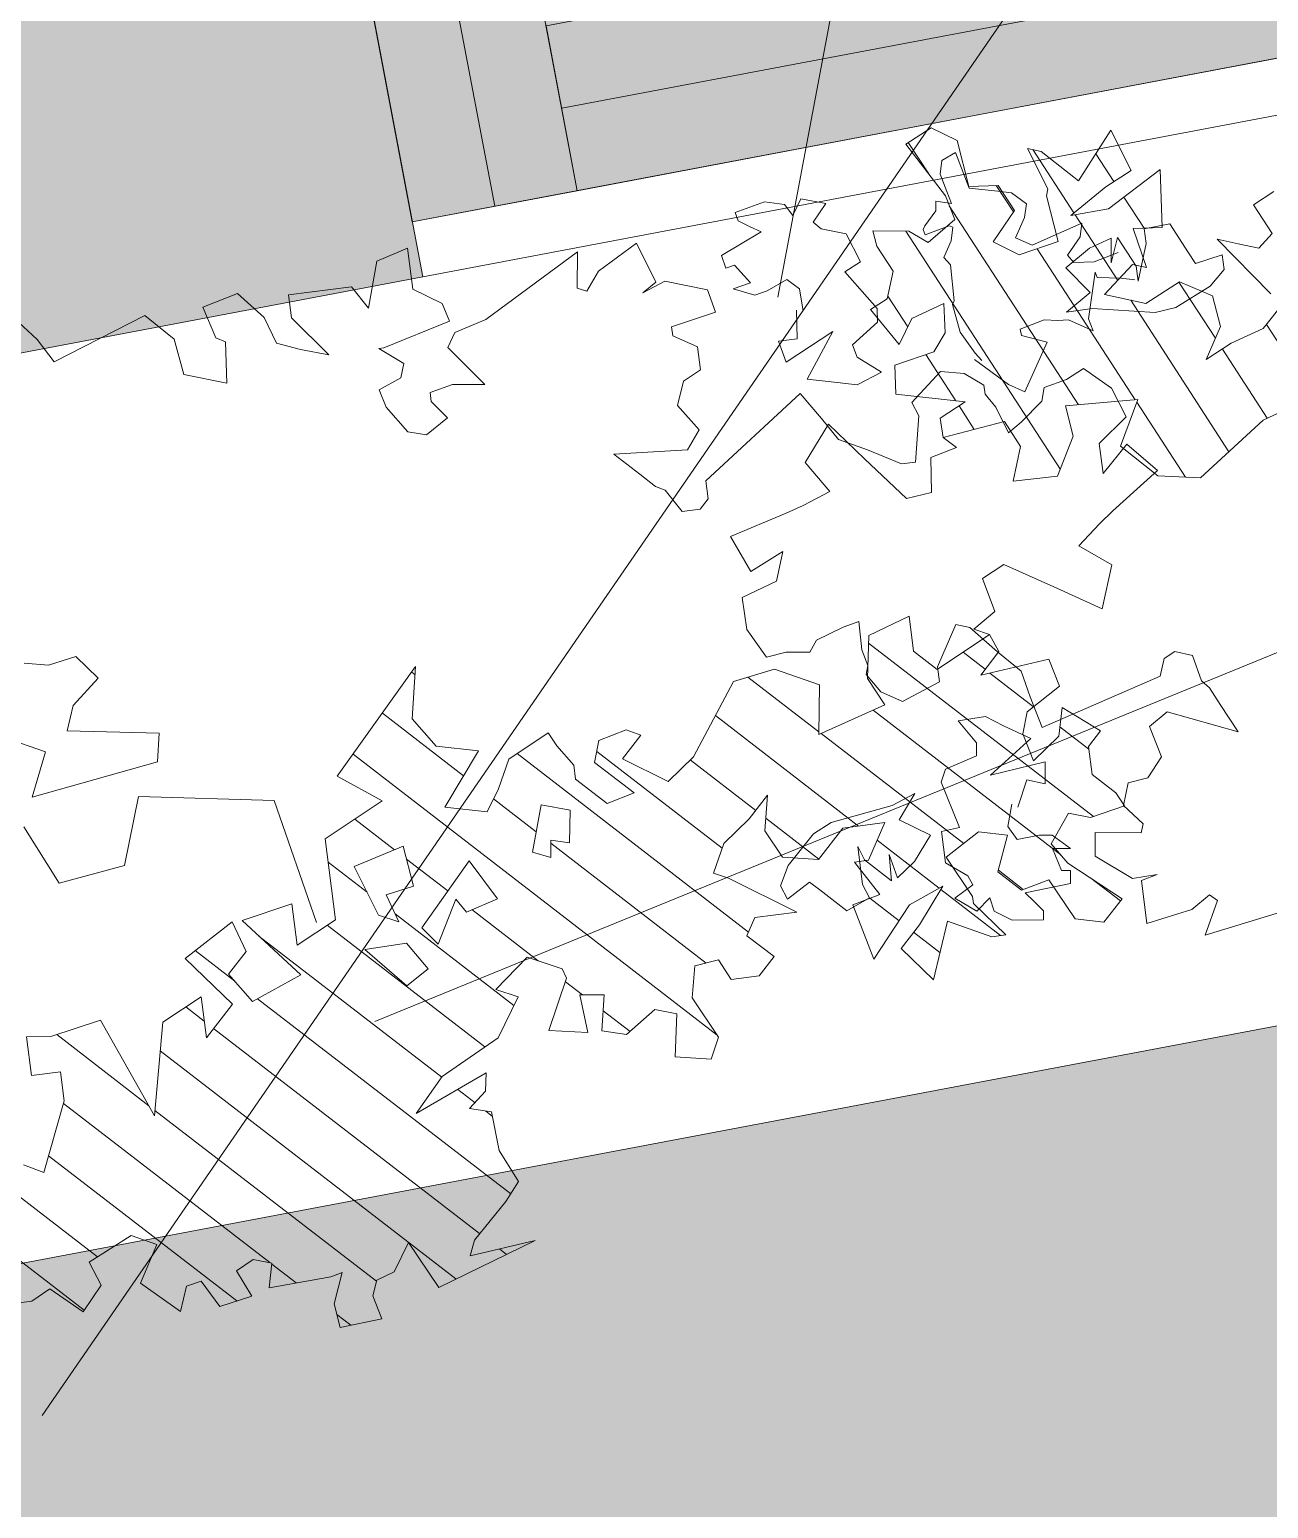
# Model space of a CAD drawing. Header units: metres. Extents: x 1838950 to 1842843, y 5171318 to 5174224.
# Drawn here: x 1841161.872 to 1841162.979, y 5171540.119 to 5171541.442 of the extents above; entities that cross this region are included whole.
import ezdxf

# ---------------------------------------------------------------- set-up
doc = ezdxf.new("R2010")
doc.units = ezdxf.units.M
doc.header["$LTSCALE"] = 0.0254
doc.layers.get('0').update_dxf_attribs({"lineweight": 18})
for name, color, linetype, lineweight in [('00 CHAZAL PLATELAGE BOIS', 7, 'Continuous', 5), ('Fond topo - VEG_SUPPRIME', 8, 'Continuous', 18), ('SA - Bâtiment C', 7, 'Continuous', 18)]:
    doc.layers.add(name, color=color, linetype=linetype, lineweight=lineweight)
for name, color, linetype, lineweight, true_color in [('SA - Bastaing bois', 7, 'Continuous', 18, 0x993300), ('SA - couvre sol 3', 7, 'Continuous', 18, 0x99cc00), ('SA - gazon', 7, 'Continuous', 18, 0xccffcc), ('SA - haie séparative', 7, 'Continuous', 18, 0x008000), ('SA - Limite terrain', 1, 'Continuous', 18, 0xff0000), ('SA - trame gazon', 4, 'Continuous', 18, 0x00ffff)]:
    doc.layers.add(name, color=color, linetype=linetype, lineweight=lineweight, true_color=true_color)

# ---------------------------------------------------------------- blocks, each defined once
blk = doc.blocks.new('VEG12-4')
at = {"color": 7}
for p, q in [((-0.05266, -0.02919), (-0.41238, -0.25663)), ((-0.09359, -0.04976), (-0.29564, -0.04653)), ((-0.15182, -0.09484), (-0.29995, -0.31594))]:
    blk.add_line(p, q, dxfattribs=at)

msp = doc.modelspace()

# ---------------------------------------------------------------- hatches: boundary and pattern name
at = {"layer": '00 CHAZAL PLATELAGE BOIS', "linetype": 'Continuous', "lineweight": 0, "true_color": 0xead4bf}
msp.add_hatch(color=254, dxfattribs=at).paths.add_polyline_path([(1841161.4698, 5171545.1999), (1841164.4176, 5171545.758), (1841165.1617, 5171541.8278), (1841162.2138, 5171541.2697)])
at = {"layer": 'SA - couvre sol 3', "linetype": 'Continuous', "lineweight": 18, "true_color": 0x99cc00}
h = msp.add_hatch(dxfattribs=at)
h.set_pattern_fill('PELOUSE6_1', color=62, style=0, pattern_type=2)
h.set_pattern_definition([(0, (1841126.6812, 5171507.7442), (0, 1.2), [0.375, -2.025]), (90, (1841126.8218, 5171507.7442), (-2.4, 1e-16), [0.15, -1.05]), (90, (1841126.9156, 5171507.7442), (-2.4, 1e-16), [0.15, -1.05]), (90, (1841126.8687, 5171507.7442), (-2.4, 1e-16), [0.1875, -1.0125]), (123.6901, (1841126.77494, 5171507.7442), (-2.4, 2.4), [0.12, -4.20746]), (56.3099, (1841126.96244, 5171507.7442), (8e-11, 1.2), [0.12, -4.20746]), (56.3099, (1841127.0562, 5171507.7442), (8e-11, 1.2), [0.26, -4.06666]), (123.6901, (1841126.6812, 5171507.7442), (-2.4, 2.4), [0.26, -4.06666]), (0, (1841127.5319, 5171507.9692), (0, 1.2), [0.444246, -1.955755]), (0, (1841127.3752, 5171508.1642), (0, 1.2), [0.8281, -1.5719]), (0, (1841127.4105, 5171508.1642), (0, 1.2), [0.430743, -1.969257]), (0, (1841127.2201, 5171508.3592), (0, 1.2), [1.1948, -1.2052]), (0, (1841127.2622, 5171508.3592), (0, 1.2), [0.294787, -2.105213]), (0, (1841127.0643, 5171508.5542), (0, 1.2), [1.00461, -1.39539]), (0, (1841127.0671, 5171508.7492), (0, 1.2), [0.655697, -1.744303])])
edge = h.paths.add_edge_path()
edge.add_line((1841163.3351, 5171548.7856), (1841163.4144, 5171548.3671))
edge.add_line((1841163.4144, 5171548.3671), (1841158.6982, 5171547.4739))
edge.add_line((1841158.6982, 5171547.4739), (1841160.1124, 5171540.0066))
edge.add_line((1841160.1124, 5171540.0066), (1841161.908, 5171530.5252))
edge.add_line((1841161.908, 5171530.5252), (1841163.2621, 5171523.3747))
edge.add_line((1841163.2621, 5171523.3747), (1841169.5595, 5171519.0827))
edge.add_line((1841169.5595, 5171519.0827), (1841175.4166, 5171520.1919))
edge.add_line((1841175.4166, 5171520.1919), (1841177.9468, 5171520.6711))
edge.add_line((1841177.9468, 5171520.6711), (1841185.1928, 5171522.0433))
edge.add_line((1841185.1928, 5171522.0433), (1841184.4299, 5171526.0717))
edge.add_line((1841184.4299, 5171526.0717), (1841190.5219, 5171527.2254))
edge.add_line((1841190.5219, 5171527.2254), (1841192.2762, 5171518.114))
edge.add_line((1841192.2762, 5171518.114), (1841191.2003, 5171517.9103))
edge.add_line((1841191.2003, 5171517.9103), (1841183.6763, 5171516.4257))
edge.add_line((1841183.6763, 5171516.4257), (1841174.8473, 5171514.9602))
edge.add_line((1841174.8473, 5171514.9602), (1841169.2591, 5171514.0048))
edge.add_line((1841169.2591, 5171514.0048), (1841164.0344, 5171513.1317))
edge.add_line((1841164.0344, 5171513.1317), (1841163.435, 5171518.1116))
edge.add_line((1841163.435, 5171518.1116), (1841159.5593, 5171522.5958))
edge.add_line((1841159.5593, 5171522.5958), (1841159.0525, 5171524.5046))
edge.add_line((1841159.0525, 5171524.5046), (1841158.4772, 5171527.4944))
edge.add_line((1841158.4772, 5171527.4944), (1841157.032, 5171535.4003))
edge.add_line((1841157.032, 5171535.4003), (1841150.5568, 5171537.1879))
edge.add_line((1841150.5568, 5171537.1879), (1841149.0024, 5171544.9784))
edge.add_line((1841149.0024, 5171544.9784), (1841154.3141, 5171549.0489))
edge.add_line((1841154.3141, 5171549.0489), (1841156.9547, 5171550.2316))
edge.add_arc((1841159.1277, 5171550.5995), 2.204, 189.6091, 275.4247)
edge.add_line((1841159.336, 5171548.4054), (1841163.3351, 5171548.7856))
at = {"layer": 'SA - gazon', "linetype": 'Continuous', "lineweight": 0, "true_color": 0xccffcc}
for points in [[(1841163.5633, 5171547.581), (1841159.6331, 5171546.8367), (1841160.7495, 5171540.9415), (1841162.2234, 5171541.2206), (1841161.4698, 5171545.1999), (1841163.9261, 5171545.6651)], [(1841164.8285, 5171540.8998), (1841160.8984, 5171540.1555), (1841162.694, 5171530.674), (1841166.6241, 5171531.4183), (1841166.5739, 5171531.6836), (1841164.1176, 5171531.2184), (1841163.3733, 5171535.1486), (1841165.8296, 5171535.6137)]]:
    msp.add_hatch(color=254, dxfattribs=at).paths.add_polyline_path(points)

# ---------------------------------------------------------------- linework, layer by layer
at = {"layer": '00 CHAZAL PLATELAGE BOIS', "flags": 128}
msp.add_lwpolyline([(1841161.4698, 5171545.1999), (1841164.4176, 5171545.758), (1841165.1617, 5171541.8278), (1841162.2138, 5171541.2697)], close=True, dxfattribs=at)
at = {"layer": 'SA - Bastaing bois', "linetype": 'Continuous'}
for p, q in [((1841161.5711, 5171545.0664), (1841162.2875, 5171541.2837)), ((1841165.1477, 5171541.9017), (1841162.3474, 5171541.3713))]:
    msp.add_line(p, q, dxfattribs=at)
at = {"layer": 'SA - Bastaing bois', "flags": 128}
for points in [[(1841162.2138, 5171541.2697), (1841161.4975, 5171545.0525), (1841161.6448, 5171545.0804), (1841162.3612, 5171541.2976)], [(1841162.3335, 5171541.4451), (1841165.1337, 5171541.9754), (1841165.1615, 5171541.8289), (1841162.3612, 5171541.2976)]]:
    msp.add_lwpolyline(points, close=True, dxfattribs=at)
at = {"layer": 'SA - Bâtiment C', "color": 16, "linetype": 'Continuous', "lineweight": 20, "true_color": 0x800000}
msp.add_line((1841162.2234, 5171541.2206), (1841165.171, 5171541.7788), dxfattribs=at)
at = {"layer": 'SA - haie séparative'}
for p, q in [((1841162.6754, 5171541.3126), (1841162.6572, 5171541.3407)), ((1841162.6754, 5171541.3126), (1841162.6572, 5171541.3407)), ((1841162.6994, 5171541.3319), (1841162.6872, 5171541.3245)), ((1841162.7117, 5171541.2998), (1841162.6994, 5171541.3319)), ((1841162.8053, 5171541.2778), (1841162.7686, 5171541.3344)), ((1841162.8053, 5171541.2778), (1841162.7686, 5171541.3344)), ((1841162.8409, 5171541.3058), (1841162.8247, 5171541.3307)), ((1841162.8409, 5171541.3058), (1841162.8247, 5171541.3307)), ((1841162.6872, 5171541.3245), (1841162.6857, 5171541.3123)), ((1841162.6857, 5171541.3123), (1841162.6916, 5171541.2969)), ((1841162.7511, 5171541.2787), (1841162.7357, 5171541.3023)), ((1841162.7511, 5171541.2787), (1841162.7357, 5171541.3023)), ((1841162.5539, 5171541.2756), (1841162.561, 5171541.2905)), ((1841162.561, 5171541.2905), (1841162.5836, 5171541.2861)), ((1841162.6957, 5171541.2862), (1841162.6819, 5171541.2884)), ((1841162.6819, 5171541.2884), (1841162.6819, 5171541.2795)), ((1841162.6916, 5171541.2969), (1841162.6957, 5171541.2862)), ((1841162.7372, 5171541.2973), (1841162.7117, 5171541.2998)), ((1841162.7493, 5171541.2958), (1841162.7372, 5171541.2973)), ((1841162.7627, 5171541.2859), (1841162.7493, 5171541.2958)), ((1841162.8679, 5171541.2641), (1841162.8499, 5171541.2919)), ((1841162.8679, 5171541.2641), (1841162.8499, 5171541.2919)), ((1841162.5023, 5171541.2783), (1841162.5286, 5171541.2876)), ((1841162.505, 5171541.2706), (1841162.5023, 5171541.2783)), ((1841162.5286, 5171541.2876), (1841162.5466, 5171541.2854)), ((1841162.5466, 5171541.2854), (1841162.5539, 5171541.2756)), ((1841162.5836, 5171541.2861), (1841162.5722, 5171541.2696)), ((1841162.6819, 5171541.2795), (1841162.672, 5171541.2662)), ((1841162.8092, 5171541.1063), (1841162.6938, 5171541.2842)), ((1841162.8092, 5171541.1063), (1841162.6938, 5171541.2842)), ((1841162.7612, 5171541.2737), (1841162.7627, 5171541.2859)), ((1841162.8445, 5171541.2174), (1841162.8064, 5171541.2762)), ((1841162.8445, 5171541.2174), (1841162.8064, 5171541.2762)), ((1841162.5153, 5171541.2657), (1841162.505, 5171541.2706)), ((1841162.5257, 5171541.2608), (1841162.5153, 5171541.2657)), ((1841162.5722, 5171541.2696), (1841162.5792, 5171541.2635)), ((1841162.5792, 5171541.2635), (1841162.6018, 5171541.2591)), ((1841162.672, 5171541.2662), (1841162.6705, 5171541.2629)), ((1841162.6705, 5171541.2629), (1841162.6724, 5171541.2581)), ((1841162.6724, 5171541.2581), (1841162.6938, 5171541.2663)), ((1841162.6938, 5171541.2663), (1841162.6971, 5171541.2649)), ((1841162.6971, 5171541.2649), (1841162.6956, 5171541.2527)), ((1841162.7531, 5171541.2556), (1841162.7612, 5171541.2737)), ((1841162.8122, 5171541.2687), (1841162.7679, 5171541.249)), ((1841162.8107, 5171541.2565), (1841162.8122, 5171541.2687)), ((1841162.8679, 5171541.2636), (1841162.8909, 5171541.2679)), ((1841162.8697, 5171541.2503), (1841162.8679, 5171541.2636)), ((1841162.8909, 5171541.2679), (1841162.9076, 5171541.2422)), ((1841162.3802, 5171541.2256), (1841162.4142, 5171541.2508)), ((1841162.4142, 5171541.2508), (1841162.4314, 5171541.2158)), ((1841162.4902, 5171541.2396), (1841162.5257, 5171541.2608)), ((1841162.6018, 5171541.2591), (1841162.6145, 5171541.234)), ((1841162.7931, 5171541.0484), (1841162.6549, 5171541.2614)), ((1841162.7931, 5171541.0484), (1841162.6549, 5171541.2614)), ((1841162.6956, 5171541.2527), (1841162.689, 5171541.2379)), ((1841162.7679, 5171541.249), (1841162.7531, 5171541.2556)), ((1841162.7994, 5171541.2399), (1841162.8107, 5171541.2565)), ((1841162.8191, 5171541.2463), (1841162.8385, 5171541.2551)), ((1841162.8384, 5171541.233), (1841162.8442, 5171541.2557)), ((1841162.8385, 5171541.2551), (1841162.8384, 5171541.233)), ((1841162.8442, 5171541.2557), (1841162.8608, 5171541.2301)), ((1841162.8626, 5171541.2168), (1841162.8697, 5171541.2503)), ((1841162.182, 5171541.2345), (1841162.2095, 5171541.2463)), ((1841162.2095, 5171541.2463), (1841162.2142, 5171541.2096)), ((1841162.2795, 5171541.1826), (1841162.3616, 5171541.2431)), ((1841162.3616, 5171541.2431), (1841162.3613, 5171541.2104)), ((1841162.4941, 5171541.2285), (1841162.4902, 5171541.2396)), ((1841162.689, 5171541.2379), (1841162.6949, 5171541.2313)), ((1841162.86, 5171541.1107), (1841162.7724, 5171541.2458)), ((1841162.86, 5171541.1107), (1841162.7724, 5171541.2458)), ((1841162.7979, 5171541.2288), (1841162.8191, 5171541.2463)), ((1841162.8053, 5171541.2333), (1841162.7994, 5171541.2399)), ((1841162.8448, 5171541.2423), (1841162.8234, 5171541.2341)), ((1841162.9076, 5171541.2422), (1841162.9138, 5171541.2326)), ((1841162.9138, 5171541.2326), (1841162.9376, 5171541.2404)), ((1841162.9376, 5171541.2404), (1841162.9394, 5171541.2272)), ((1841162.1746, 5171541.1927), (1841162.182, 5171541.2345)), ((1841162.3698, 5171541.2079), (1841162.3802, 5171541.2256)), ((1841162.5018, 5171541.2312), (1841162.4941, 5171541.2285)), ((1841162.516, 5171541.2153), (1841162.5018, 5171541.2312)), ((1841162.6145, 5171541.234), (1841162.6005, 5171541.2252)), ((1841162.6005, 5171541.2252), (1841162.6293, 5171541.1924)), ((1841162.6949, 5171541.2313), (1841162.6983, 5171541.1992)), ((1841162.8199, 5171541.2066), (1841162.7979, 5171541.2288)), ((1841162.8234, 5171541.2341), (1841162.8053, 5171541.2333)), ((1841162.8184, 5171541.1831), (1841162.8242, 5171541.2248)), ((1841162.8242, 5171541.2248), (1841162.826, 5171541.2201)), ((1841162.8608, 5171541.2301), (1841162.8626, 5171541.2168)), ((1841162.9394, 5171541.2272), (1841162.927, 5171541.2123)), ((1841162.1032, 5171541.2044), (1841162.1595, 5171541.2117)), ((1841162.1595, 5171541.2117), (1841162.1746, 5171541.1927)), ((1841162.2142, 5171541.2096), (1841162.2404, 5171541.1967)), ((1841162.3613, 5171541.2104), (1841162.3698, 5171541.2079)), ((1841162.4199, 5171541.2062), (1841162.4395, 5171541.2168)), ((1841162.4314, 5171541.2158), (1841162.4199, 5171541.2062)), ((1841162.4395, 5171541.2168), (1841162.4777, 5171541.209)), ((1841162.4777, 5171541.209), (1841162.4848, 5171541.1891)), ((1841162.5008, 5171541.2098), (1841162.516, 5171541.2153)), ((1841162.52, 5171541.2042), (1841162.5008, 5171541.2098)), ((1841162.5485, 5171541.2182), (1841162.531, 5171541.2082)), ((1841162.56, 5171541.2099), (1841162.5485, 5171541.2182)), ((1841162.5633, 5171541.19), (1841162.56, 5171541.2099)), ((1841162.826, 5171541.2201), (1841162.8474, 5171541.2194)), ((1841162.8474, 5171541.2194), (1841162.8596, 5171541.2179)), ((1841162.927, 5171541.2123), (1841162.8962, 5171541.1931)), ((1841162.9317, 5171541.1658), (1841162.8991, 5171541.216)), ((1841162.9317, 5171541.1658), (1841162.8991, 5171541.216)), ((1841162.0265, 5171541.1936), (1841162.0576, 5171541.2058)), ((1841162.0576, 5171541.2058), (1841162.0813, 5171541.1843)), ((1841162.1058, 5171541.1839), (1841162.1032, 5171541.2044)), ((1841162.2404, 5171541.1967), (1841162.247, 5171541.1811)), ((1841162.531, 5171541.2082), (1841162.52, 5171541.2042)), ((1841162.6568, 5171541.1758), (1841162.6389, 5171541.2033)), ((1841162.6568, 5171541.1758), (1841162.6389, 5171541.2033)), ((1841162.6983, 5171541.1992), (1841162.6968, 5171541.1959)), ((1841162.6968, 5171541.1959), (1841162.7036, 5171541.1712)), ((1841162.7986, 5171541.189), (1841162.8199, 5171541.2066)), ((1841162.9438, 5171541.0643), (1841162.856, 5171541.1998)), ((1841162.9438, 5171541.0643), (1841162.856, 5171541.1998)), ((1841161.8579, 5171541.1837), (1841161.8786, 5171541.1646)), ((1841161.8938, 5171541.1447), (1841161.9748, 5171541.1861)), ((1841161.9748, 5171541.1861), (1841162.0011, 5171541.1649)), ((1841162.0382, 5171541.1661), (1841162.0265, 5171541.1936)), ((1841162.0813, 5171541.1843), (1841162.0924, 5171541.1612)), ((1841162.1392, 5171541.1509), (1841162.1058, 5171541.1839)), ((1841162.2519, 5171541.1709), (1841162.2795, 5171541.1826)), ((1841162.4848, 5171541.1891), (1841162.4456, 5171541.1759)), ((1841162.5578, 5171541.1651), (1841162.5573, 5171541.1907)), ((1841162.6293, 5171541.1924), (1841162.6298, 5171541.1802)), ((1841162.7571, 5171541.1739), (1841162.7785, 5171541.1821)), ((1841162.7785, 5171541.1821), (1841162.791, 5171541.1815)), ((1841162.791, 5171541.1815), (1841162.8003, 5171541.1823)), ((1841162.8214, 5171541.1924), (1841162.7986, 5171541.189)), ((1841162.8003, 5171541.1823), (1841162.8225, 5171541.1723)), ((1841162.8225, 5171541.1723), (1841162.8184, 5171541.1831)), ((1841162.8778, 5171541.1887), (1841162.8214, 5171541.1924)), ((1841162.8962, 5171541.1931), (1841162.8778, 5171541.1887)), ((1841162.247, 5171541.1811), (1841162.1883, 5171541.1572)), ((1841162.2455, 5171541.1573), (1841162.2519, 5171541.1709)), ((1841162.4456, 5171541.1759), (1841162.4467, 5171541.1678)), ((1841162.5898, 5171541.1717), (1841162.5479, 5171541.1444)), ((1841162.5667, 5171541.1291), (1841162.5898, 5171541.1717)), ((1841162.6298, 5171541.1802), (1841162.6074, 5171541.1598)), ((1841162.7036, 5171541.1712), (1841162.7169, 5171541.1524)), ((1841162.7585, 5171541.1683), (1841162.7571, 5171541.1739)), ((1841163.0544, 5171541.0593), (1841162.9774, 5171541.1781)), ((1841163.0544, 5171541.0593), (1841162.9774, 5171541.1781)), ((1841161.8786, 5171541.1646), (1841161.8938, 5171541.1447)), ((1841162.0011, 5171541.1649), (1841162.0097, 5171541.1333)), ((1841162.0468, 5171541.1626), (1841162.0382, 5171541.1661)), ((1841162.048, 5171541.1255), (1841162.0468, 5171541.1626)), ((1841162.0924, 5171541.1612), (1841162.114, 5171541.1558)), ((1841162.114, 5171541.1558), (1841162.1392, 5171541.1509)), ((1841162.1883, 5171541.1572), (1841162.1838, 5171541.1567)), ((1841162.1838, 5171541.1567), (1841162.2064, 5171541.1432)), ((1841162.2601, 5171541.1429), (1841162.2455, 5171541.1573)), ((1841162.4467, 5171541.1678), (1841162.4688, 5171541.158)), ((1841162.4688, 5171541.158), (1841162.4715, 5171541.1374)), ((1841162.5413, 5171541.1631), (1841162.5578, 5171541.1651)), ((1841162.5479, 5171541.1444), (1841162.5413, 5171541.1631)), ((1841162.6074, 5171541.1598), (1841162.6114, 5171541.1488)), ((1841162.7585, 5171541.1683), (1841162.7814, 5171541.1621)), ((1841162.7814, 5171541.1621), (1841162.7615, 5171541.1177)), ((1841162.9781, 5171541.0942), (1841162.9379, 5171541.1561)), ((1841162.9781, 5171541.0942), (1841162.9379, 5171541.1561)), ((1841162.2064, 5171541.1432), (1841162.2036, 5171541.1302)), ((1841162.2788, 5171541.1244), (1841162.2601, 5171541.1429)), ((1841162.6114, 5171541.1488), (1841162.6333, 5171541.1355)), ((1841162.6996, 5171541.1097), (1841162.6728, 5171541.1511)), ((1841162.6996, 5171541.1097), (1841162.6728, 5171541.1511)), ((1841162.7467, 5171541.1243), (1841162.7163, 5171541.1467)), ((1841162.7169, 5171541.1524), (1841162.7228, 5171541.1458)), ((1841162.0097, 5171541.1333), (1841162.048, 5171541.1255)), ((1841162.2036, 5171541.1302), (1841162.1841, 5171541.1195)), ((1841162.4715, 5171541.1374), (1841162.4564, 5171541.1273)), ((1841162.6333, 5171541.1355), (1841162.6116, 5171541.124)), ((1841162.6605, 5171541.1082), (1841162.686, 5171541.136)), ((1841162.686, 5171541.136), (1841162.7071, 5171541.1342)), ((1841162.7071, 5171541.1342), (1841162.7248, 5171541.1237)), ((1841162.7987, 5171541.1287), (1841162.8137, 5171541.1388)), ((1841162.8387, 5171541.1211), (1841162.8137, 5171541.1388)), ((1841162.1841, 5171541.1195), (1841162.1906, 5171541.104)), ((1841162.2298, 5171541.1172), (1841162.2498, 5171541.1243)), ((1841162.2308, 5171541.1091), (1841162.2298, 5171541.1172)), ((1841162.2498, 5171541.1243), (1841162.2788, 5171541.1244)), ((1841162.4564, 5171541.1273), (1841162.451, 5171541.1057)), ((1841162.4761, 5171541.0381), (1841162.5605, 5171541.1162)), ((1841162.5605, 5171541.1162), (1841162.5797, 5171541.0941)), ((1841162.5936, 5171541.1262), (1841162.5667, 5171541.1291)), ((1841162.6116, 5171541.124), (1841162.5936, 5171541.1262)), ((1841162.7248, 5171541.1237), (1841162.7259, 5171541.1157)), ((1841162.7615, 5171541.1177), (1841162.7467, 5171541.1243)), ((1841162.7766, 5171541.1095), (1841162.7787, 5171541.1216)), ((1841162.7787, 5171541.1216), (1841162.7987, 5171541.1287)), ((1841162.852, 5171541.0956), (1841162.8387, 5171541.1211)), ((1841162.1906, 5171541.104), (1841162.2098, 5171541.0819)), ((1841162.2454, 5171541.0947), (1841162.2308, 5171541.1091)), ((1841162.451, 5171541.1057), (1841162.4702, 5171541.0837)), ((1841162.6666, 5171541.0962), (1841162.6605, 5171541.1082)), ((1841162.7162, 5171541.0842), (1841162.7026, 5171541.1052)), ((1841162.7162, 5171541.0842), (1841162.7026, 5171541.1052)), ((1841162.7259, 5171541.1157), (1841162.7355, 5171541.1042)), ((1841162.7355, 5171541.1042), (1841162.7467, 5171541.0811)), ((1841162.7581, 5171541.0908), (1841162.7766, 5171541.1095)), ((1841162.9049, 5171541.0416), (1841162.8615, 5171541.1085)), ((1841162.9049, 5171541.0416), (1841162.8615, 5171541.1085)), ((1841162.2265, 5171541.0795), (1841162.2454, 5171541.0947)), ((1841162.5797, 5171541.0941), (1841162.5948, 5171541.0752)), ((1841162.6637, 5171541.055), (1841162.6666, 5171541.0962)), ((1841162.7467, 5171541.0811), (1841162.7581, 5171541.0908)), ((1841162.8278, 5171541.0716), (1841162.852, 5171541.0956)), ((1841162.2098, 5171541.0819), (1841162.2265, 5171541.0795)), ((1841162.4702, 5171541.0837), (1841162.4598, 5171541.066)), ((1841162.586, 5171541.0888), (1841162.5649, 5171541.0546)), ((1841162.6181, 5171541.058), (1841162.586, 5171541.0888)), ((1841162.7004, 5171541.0681), (1841162.6885, 5171541.0771)), ((1841162.4598, 5171541.066), (1841162.394, 5171541.062)), ((1841162.5948, 5171541.0752), (1841162.6206, 5171541.0658)), ((1841162.6206, 5171541.0658), (1841162.6512, 5171541.0534)), ((1841162.6773, 5171541.0592), (1841162.7004, 5171541.0681)), ((1841162.8313, 5171541.0448), (1841162.8278, 5171541.0716)), ((1841162.8524, 5171541.0711), (1841162.8313, 5171541.0448)), ((1841162.88, 5171541.0474), (1841162.8524, 5171541.0711)), ((1841162.394, 5171541.062), (1841162.4172, 5171541.0441)), ((1841162.5649, 5171541.0546), (1841162.587, 5171541.0287)), ((1841162.6556, 5171541.0223), (1841162.6181, 5171541.058)), ((1841162.6512, 5171541.0534), (1841162.6637, 5171541.055)), ((1841162.6773, 5171541.0592), (1841162.6779, 5171541.0277)), ((1841162.4172, 5171541.0441), (1841162.4313, 5171541.0332)), ((1841162.4782, 5171541.022), (1841162.4761, 5171541.0381)), ((1841162.8401, 5171541.0114), (1841162.88, 5171541.0474)), ((1841162.4313, 5171541.0332), (1841162.4399, 5171541.0298)), ((1841162.4399, 5171541.0298), (1841162.4551, 5171541.0109)), ((1841162.587, 5171541.0287), (1841162.5631, 5171541.0163)), ((1841162.6779, 5171541.0277), (1841162.6556, 5171541.0223)), ((1841162.4551, 5171541.0109), (1841162.4712, 5171541.0129)), ((1841162.4712, 5171541.0129), (1841162.4782, 5171541.022)), ((1841162.5631, 5171541.0163), (1841162.5479, 5171541.0094)), ((1841162.828, 5171540.9999), (1841162.8401, 5171541.0114)), ((1841162.5479, 5171541.0094), (1841162.4983, 5171540.9886)), ((1841162.8096, 5171540.9802), (1841162.828, 5171540.9999)), ((1841162.4983, 5171540.9886), (1841162.5165, 5171540.9571)), ((1841162.5165, 5171540.9571), (1841162.5451, 5171540.975)), ((1841162.5451, 5171540.975), (1841162.5395, 5171540.9486)), ((1841162.8391, 5171540.9631), (1841162.8096, 5171540.9802)), ((1841162.7235, 5171540.951), (1841162.7427, 5171540.9635)), ((1841162.7427, 5171540.9635), (1841162.79, 5171540.9423)), ((1841162.8305, 5171540.9239), (1841162.8391, 5171540.9631)), ((1841162.5395, 5171540.9486), (1841162.5087, 5171540.9339)), ((1841162.7345, 5171540.9215), (1841162.7235, 5171540.951)), ((1841162.5087, 5171540.9339), (1841162.5128, 5171540.9054)), ((1841162.79, 5171540.9423), (1841162.8305, 5171540.9239)), ((1841162.7345, 5171540.9215), (1841162.7157, 5171540.9055)), ((1841162.5128, 5171540.9054), (1841162.5305, 5171540.8805)), ((1841162.5989, 5171540.9073), (1841162.5752, 5171540.8958)), ((1841162.6129, 5171540.9126), (1841162.5989, 5171540.9073)), ((1841162.6158, 5171540.8872), (1841162.6129, 5171540.9126)), ((1841162.6998, 5171540.9098), (1841162.6834, 5171540.8718)), ((1841162.7121, 5171540.9072), (1841162.6998, 5171540.9098)), ((1841162.7369, 5171540.8853), (1841162.7121, 5171540.9072)), ((1841162.7157, 5171540.9055), (1841162.7299, 5171540.9009)), ((1841162.5752, 5171540.8958), (1841162.5693, 5171540.8851)), ((1841162.6217, 5171540.8932), (1841162.8227, 5171540.7382)), ((1841162.6217, 5171540.8932), (1841162.8227, 5171540.7382)), ((1841161.9132, 5171540.8811), (1841161.8888, 5171540.8735)), ((1841161.933, 5171540.8619), (1841161.9132, 5171540.8811)), ((1841162.5481, 5171540.885), (1841162.5305, 5171540.8805)), ((1841162.5693, 5171540.8851), (1841162.5481, 5171540.885)), ((1841162.6211, 5171540.8731), (1841162.6158, 5171540.8872)), ((1841162.7062, 5171540.885), (1841162.7259, 5171540.8697)), ((1841162.7062, 5171540.885), (1841162.7259, 5171540.8697)), ((1841162.7581, 5171540.8679), (1841162.7369, 5171540.8853)), ((1841162.8858, 5171540.8793), (1841162.8824, 5171540.8635)), ((1841162.8954, 5171540.8856), (1841162.8858, 5171540.8793)), ((1841162.9113, 5171540.8822), (1841162.8954, 5171540.8856)), ((1841162.9193, 5171540.8593), (1841162.9113, 5171540.8822)), ((1841161.8888, 5171540.8735), (1841161.8668, 5171540.8752)), ((1841162.2133, 5171540.8671), (1841162.2164, 5171540.8648)), ((1841162.2133, 5171540.8671), (1841162.2164, 5171540.8648)), ((1841162.6194, 5171540.8652), (1841162.6211, 5171540.8731)), ((1841162.6326, 5171540.8495), (1841162.6194, 5171540.8652)), ((1841162.6834, 5171540.8718), (1841162.6852, 5171540.8586)), ((1841162.7302, 5171540.8664), (1841162.7692, 5171540.8363)), ((1841162.7302, 5171540.8664), (1841162.7692, 5171540.8363)), ((1841162.7661, 5171540.845), (1841162.7581, 5171540.8679)), ((1841161.9107, 5171540.8372), (1841161.933, 5171540.8619)), ((1841162.5139, 5171540.8626), (1841162.5771, 5171540.8139)), ((1841162.5139, 5171540.8626), (1841162.5771, 5171540.8139)), ((1841162.6852, 5171540.8586), (1841162.6519, 5171540.8408)), ((1841162.8824, 5171540.8635), (1841162.7769, 5171540.8178)), ((1841162.9263, 5171540.8532), (1841162.9193, 5171540.8593)), ((1841162.936, 5171540.8383), (1841162.9263, 5171540.8532)), ((1841162.6519, 5171540.8408), (1841162.6326, 5171540.8495)), ((1841162.7769, 5171540.8178), (1841162.7661, 5171540.845)), ((1841161.9054, 5171540.8147), (1841161.9107, 5171540.8372)), ((1841162.1871, 5171540.8305), (1841162.2596, 5171540.7745)), ((1841162.1871, 5171540.8305), (1841162.2596, 5171540.7745)), ((1841162.4848, 5171540.8283), (1841162.6126, 5171540.7296)), ((1841162.4848, 5171540.8283), (1841162.6126, 5171540.7296)), ((1841162.6257, 5171540.8333), (1841162.7935, 5171540.7038)), ((1841162.6257, 5171540.8333), (1841162.7935, 5171540.7038)), ((1841162.7018, 5171540.8237), (1841162.7261, 5171540.8274)), ((1841162.7261, 5171540.8274), (1841162.7424, 5171540.8193)), ((1841162.8728, 5171540.8186), (1841162.8885, 5171540.8318)), ((1841162.8885, 5171540.8318), (1841162.9519, 5171540.8137)), ((1841162.9519, 5171540.8137), (1841162.936, 5171540.8383)), ((1841161.9875, 5171540.8126), (1841161.9054, 5171540.8147)), ((1841161.9862, 5171540.787), (1841161.9875, 5171540.8126)), ((1841162.5792, 5171540.8123), (1841162.7067, 5171540.7139)), ((1841162.5792, 5171540.8123), (1841162.7067, 5171540.7139)), ((1841162.7181, 5171540.804), (1841162.7018, 5171540.8237)), ((1841162.7424, 5171540.8193), (1841162.7667, 5171540.8077)), ((1841162.7926, 5171540.8183), (1841162.8185, 5171540.7983)), ((1841162.7926, 5171540.8183), (1841162.8185, 5171540.7983)), ((1841162.8836, 5171540.7914), (1841162.8728, 5171540.8186)), ((1841161.8499, 5171540.8085), (1841161.8861, 5171540.7959)), ((1841162.7181, 5171540.7922), (1841162.7181, 5171540.804)), ((1841162.7667, 5171540.8077), (1841162.7308, 5171540.7752)), ((1841161.8861, 5171540.7959), (1841161.874, 5171540.7553)), ((1841161.874, 5171540.7553), (1841161.9862, 5171540.787)), ((1841162.1609, 5171540.7938), (1841162.4863, 5171540.5426)), ((1841162.1609, 5171540.7938), (1841162.4863, 5171540.5426)), ((1841162.3076, 5171540.7943), (1841162.5144, 5171540.6347)), ((1841162.3076, 5171540.7943), (1841162.5144, 5171540.6347)), ((1841162.3787, 5171540.7963), (1841162.4909, 5171540.7098)), ((1841162.3787, 5171540.7963), (1841162.4909, 5171540.7098)), ((1841162.4623, 5171540.7887), (1841162.5208, 5171540.7436)), ((1841162.4623, 5171540.7887), (1841162.5208, 5171540.7436)), ((1841162.6903, 5171540.7804), (1841162.7181, 5171540.7922)), ((1841162.7308, 5171540.7752), (1841162.7794, 5171540.787)), ((1841162.7794, 5171540.787), (1841162.7795, 5171540.7672)), ((1841162.8714, 5171540.7728), (1841162.8836, 5171540.7914)), ((1841162.6867, 5171540.7687), (1841162.6903, 5171540.7804)), ((1841162.8538, 5171540.7683), (1841162.8714, 5171540.7728)), ((1841162.703, 5171540.7282), (1841162.6867, 5171540.7687)), ((1841162.7632, 5171540.7708), (1841162.7552, 5171540.7464)), ((1841162.7795, 5171540.7672), (1841162.7632, 5171540.7708)), ((1841162.8495, 5171540.748), (1841162.8538, 5171540.7683)), ((1841161.9691, 5171540.756), (1841161.9567, 5171540.6944)), ((1841162.0903, 5171540.7525), (1841161.9691, 5171540.756)), ((1841162.1281, 5171540.6434), (1841162.0903, 5171540.7525)), ((1841162.2865, 5171540.7538), (1841162.3246, 5171540.7243)), ((1841162.2865, 5171540.7538), (1841162.3246, 5171540.7243)), ((1841162.5883, 5171540.7328), (1841162.6427, 5171540.748)), ((1841162.6427, 5171540.748), (1841162.6631, 5171540.7588)), ((1841162.6631, 5171540.7588), (1841162.6489, 5171540.7352)), ((1841162.7498, 5171540.7491), (1841162.7463, 5171540.7293)), ((1841162.8671, 5171540.7314), (1841162.8495, 5171540.748)), ((1841162.1624, 5171540.7357), (1841162.1978, 5171540.7084)), ((1841162.1624, 5171540.7357), (1841162.1978, 5171540.7084)), ((1841162.5299, 5171540.7366), (1841162.5772, 5171540.7)), ((1841162.5299, 5171540.7366), (1841162.5772, 5171540.7)), ((1841162.5724, 5171540.7226), (1841162.5883, 5171540.7328)), ((1841162.6489, 5171540.7352), (1841162.677, 5171540.7215)), ((1841161.8981, 5171540.6785), (1841161.8667, 5171540.7288)), ((1841162.5497, 5171540.6942), (1841162.5724, 5171540.7226)), ((1841162.677, 5171540.7215), (1841162.6628, 5171540.6979)), ((1841162.6868, 5171540.7246), (1841162.703, 5171540.7282)), ((1841162.6905, 5171540.6967), (1841162.6868, 5171540.7246)), ((1841162.7463, 5171540.7293), (1841162.7544, 5171540.7176)), ((1841162.7544, 5171540.7176), (1841162.7742, 5171540.7213)), ((1841162.7742, 5171540.7213), (1841162.7859, 5171540.7213)), ((1841162.7859, 5171540.7213), (1841162.8022, 5171540.7096)), ((1841162.8241, 5171540.7239), (1841162.8654, 5171540.7234)), ((1841162.8242, 5171540.7027), (1841162.8241, 5171540.7239)), ((1841162.8654, 5171540.7234), (1841162.8671, 5171540.7314)), ((1841162.3377, 5171540.7142), (1841162.4765, 5171540.6071)), ((1841162.3377, 5171540.7142), (1841162.4765, 5171540.6071)), ((1841162.612, 5171540.7114), (1841162.6164, 5171540.6774)), ((1841162.6181, 5171540.6994), (1841162.612, 5171540.7114)), ((1841162.6293, 5171540.7168), (1841162.6847, 5171540.6739)), ((1841162.6293, 5171540.7168), (1841162.6847, 5171540.6739)), ((1841162.786, 5171540.7096), (1841162.7941, 5171540.6898)), ((1841162.8022, 5171540.7096), (1841162.786, 5171540.7096)), ((1841161.9567, 5171540.6944), (1841161.8981, 5171540.6785)), ((1841162.1386, 5171540.6972), (1841162.1734, 5171540.6704)), ((1841162.1386, 5171540.6972), (1841162.1734, 5171540.6704)), ((1841162.2087, 5171540.7), (1841162.2456, 5171540.6715)), ((1841162.2087, 5171540.7), (1841162.2456, 5171540.6715)), ((1841162.543, 5171540.6761), (1841162.5497, 5171540.6942)), ((1841162.6423, 5171540.6807), (1841162.6181, 5171540.6994)), ((1841162.6402, 5171540.7041), (1841162.6423, 5171540.6807)), ((1841162.6474, 5171540.6832), (1841162.6402, 5171540.7041)), ((1841162.6628, 5171540.6979), (1841162.6474, 5171540.6832)), ((1841162.7104, 5171540.685), (1841162.6905, 5171540.6967)), ((1841162.8577, 5171540.6827), (1841162.8242, 5171540.7027)), ((1841162.7149, 5171540.6769), (1841162.7104, 5171540.685)), ((1841162.7377, 5171540.69), (1841162.76, 5171540.6727)), ((1841162.7377, 5171540.69), (1841162.76, 5171540.6727)), ((1841162.7941, 5171540.6898), (1841162.8022, 5171540.6898)), ((1841162.8022, 5171540.6898), (1841162.8023, 5171540.6781)), ((1841162.8203, 5171540.6831), (1841162.8469, 5171540.6626)), ((1841162.8203, 5171540.6831), (1841162.8469, 5171540.6626)), ((1841162.8796, 5171540.6863), (1841162.8577, 5171540.6827)), ((1841162.8656, 5171540.681), (1841162.8796, 5171540.6863)), ((1841162.8703, 5171540.6423), (1841162.8656, 5171540.681)), ((1841162.5491, 5171540.6642), (1841162.543, 5171540.6761)), ((1841162.5689, 5171540.6795), (1841162.5491, 5171540.6642)), ((1841162.578, 5171540.6725), (1841162.5689, 5171540.6795)), ((1841162.6022, 5171540.6538), (1841162.578, 5171540.6725)), ((1841162.6164, 5171540.6774), (1841162.6225, 5171540.6655)), ((1841162.6862, 5171540.6728), (1841162.7396, 5171540.6316)), ((1841162.6862, 5171540.6728), (1841162.7396, 5171540.6316)), ((1841162.6987, 5171540.6652), (1841162.7149, 5171540.6769)), ((1841162.8023, 5171540.6781), (1841162.7618, 5171540.6699)), ((1841162.7618, 5171540.6699), (1841162.7699, 5171540.6618)), ((1841162.9264, 5171540.6681), (1841162.9107, 5171540.6548)), ((1841162.9336, 5171540.6629), (1841162.9264, 5171540.6681)), ((1841162.2672, 5171540.6548), (1841162.3265, 5171540.6091)), ((1841162.2672, 5171540.6548), (1841162.3265, 5171540.6091)), ((1841162.6225, 5171540.6655), (1841162.6022, 5171540.6538)), ((1841162.6227, 5171540.665), (1841162.6489, 5171540.6447)), ((1841162.6227, 5171540.665), (1841162.6489, 5171540.6447)), ((1841162.7186, 5171540.6535), (1841162.6987, 5171540.6652)), ((1841162.7302, 5171540.6653), (1841162.7186, 5171540.6535)), ((1841162.7339, 5171540.6536), (1841162.7302, 5171540.6653)), ((1841162.7501, 5171540.6455), (1841162.7339, 5171540.6536)), ((1841162.7699, 5171540.6618), (1841162.778, 5171540.6537)), ((1841162.778, 5171540.6537), (1841162.7781, 5171540.6456)), ((1841162.9107, 5171540.6548), (1841162.8703, 5171540.6423)), ((1841162.9224, 5171540.6321), (1841162.9336, 5171540.6629)), ((1841163.02, 5171540.6619), (1841162.9224, 5171540.6321)), ((1841162.1378, 5171540.6409), (1841162.2788, 5171540.5321)), ((1841162.1378, 5171540.6409), (1841162.2788, 5171540.5321)), ((1841162.1984, 5171540.651), (1841162.3046, 5171540.5691)), ((1841162.1984, 5171540.651), (1841162.3046, 5171540.5691)), ((1841162.7781, 5171540.6456), (1841162.7501, 5171540.6455)), ((1841162.0768, 5171540.6311), (1841162.2401, 5171540.505)), ((1841162.0768, 5171540.6311), (1841162.2401, 5171540.505)), ((1841162.6619, 5171540.6346), (1841162.6855, 5171540.6164)), ((1841162.6619, 5171540.6346), (1841162.6855, 5171540.6164)), ((1841162.0197, 5171540.6183), (1841162.0552, 5171540.5909)), ((1841162.0197, 5171540.6183), (1841162.0552, 5171540.5909)), ((1841162.3507, 5171540.5904), (1841162.366, 5171540.5786)), ((1841162.3507, 5171540.5904), (1841162.366, 5171540.5786)), ((1841162.0756, 5171540.5752), (1841162.3018, 5171540.4006)), ((1841162.0756, 5171540.5752), (1841162.3018, 5171540.4006)), ((1841162.0114, 5171540.5678), (1841162.0279, 5171540.5551)), ((1841162.0114, 5171540.5678), (1841162.0279, 5171540.5551)), ((1841162.3844, 5171540.5644), (1841162.4085, 5171540.5458)), ((1841162.3844, 5171540.5644), (1841162.4085, 5171540.5458)), ((1841162.0363, 5171540.5486), (1841162.274, 5171540.3651)), ((1841162.0363, 5171540.5486), (1841162.274, 5171540.3651)), ((1841161.896, 5171540.5431), (1841161.9783, 5171540.4795)), ((1841161.896, 5171540.5431), (1841161.9783, 5171540.4795)), ((1841161.9885, 5171540.5286), (1841162.2528, 5171540.3246)), ((1841161.9885, 5171540.5286), (1841162.2528, 5171540.3246)), ((1841161.902, 5171540.4815), (1841162.0864, 5171540.3392)), ((1841161.902, 5171540.4815), (1841162.0864, 5171540.3392)), ((1841162.2544, 5171540.494), (1841162.2699, 5171540.4821)), ((1841162.2544, 5171540.494), (1841162.2699, 5171540.4821)), ((1841161.9838, 5171540.4753), (1841162.1818, 5171540.3225)), ((1841161.9838, 5171540.4753), (1841162.1818, 5171540.3225)), ((1841162.2795, 5171540.4747), (1841162.2852, 5171540.4702)), ((1841162.2795, 5171540.4747), (1841162.2852, 5171540.4702)), ((1841161.8043, 5171540.4431), (1841161.9324, 5171540.3443)), ((1841161.8043, 5171540.4431), (1841161.9324, 5171540.3443)), ((1841161.8888, 5171540.4348), (1841162.0571, 5171540.305)), ((1841161.8888, 5171540.4348), (1841162.0571, 5171540.305)), ((1841161.8228, 5171540.372), (1841161.9205, 5171540.2966)), ((1841161.8228, 5171540.372), (1841161.9205, 5171540.2966)), ((1841162.2917, 5171540.3515), (1841162.298, 5171540.3466)), ((1841162.2917, 5171540.3515), (1841162.298, 5171540.3466)), ((1841162.0883, 5171540.3377), (1841162.11, 5171540.321)), ((1841162.0883, 5171540.3377), (1841162.11, 5171540.321)), ((1841162.1464, 5171540.2929), (1841162.159, 5171540.2832)), ((1841162.1464, 5171540.2929), (1841162.159, 5171540.2832))]:
    msp.add_line(p, q, dxfattribs=at)
at = {"layer": 'SA - haie séparative', "flags": 128}
for points in [[(1841162.9921, 5171541.1965), (1841162.9745, 5171541.1745), (1841162.9459, 5171541.1613), (1841162.9234, 5171541.1467), (1841162.9362, 5171541.1762), (1841162.9291, 5171541.2035), (1841162.8996, 5171541.2163), (1841162.8696, 5171541.1969), (1841162.8326, 5171541.2047), (1841162.8577, 5171541.2316), (1841162.87, 5171541.229), (1841162.8581, 5171541.2638), (1841162.8841, 5171541.2647), (1841162.8823, 5171541.3167), (1841162.8361, 5171541.2814), (1841162.8026, 5171541.2756), (1841162.8339, 5171541.3012), (1841162.8563, 5171541.3157), (1841162.8382, 5171541.3518), (1841162.8092, 5171541.3064), (1841162.7761, 5171541.3328), (1841162.7638, 5171541.3355), (1841162.7819, 5171541.2994), (1841162.7806, 5171541.2932), (1841162.7912, 5171541.2523), (1841162.7564, 5171541.2403), (1841162.7331, 5171541.2518), (1841162.752, 5171541.28), (1841162.7374, 5171541.3024), (1841162.7114, 5171541.3015), (1841162.7008, 5171541.3424), (1841162.6775, 5171541.3539), (1841162.655, 5171541.3393), (1841162.6903, 5171541.2931), (1841162.6987, 5171541.272), (1841162.6749, 5171541.2512), (1841162.6577, 5171541.2614), (1841162.6256, 5171541.2618), (1841162.6291, 5171541.2481), (1841162.6437, 5171541.2257), (1841162.6384, 5171541.201), (1841162.6235, 5171541.1913), (1841162.649, 5171541.1601), (1841162.6605, 5171541.1834), (1841162.6891, 5171541.1967), (1841162.69, 5171541.1707), (1841162.6799, 5171541.1535), (1841162.6451, 5171541.1416), (1841162.646, 5171541.1156), (1841162.7081, 5171541.1088), (1841162.6857, 5171541.0942), (1841162.6885, 5171541.0771), (1841162.7431, 5171541.0912), (1841162.7576, 5171541.0688), (1841162.751, 5171541.0379), (1841162.7907, 5171541.0424), (1841162.8047, 5171541.0781), (1841162.7976, 5171541.1054), (1841162.8624, 5171541.1109), (1841162.847, 5171541.0691), (1841162.8801, 5171541.0427), (1841162.9184, 5171541.0409), (1841162.9745, 5171541.0925), (1841163.0031, 5171541.1058)], [(1841162.984, 5171541.2968), (1841162.9658, 5171541.285), (1841162.9824, 5171541.2594), (1841162.9704, 5171541.2463), (1841162.9519, 5171541.2502), (1841162.9334, 5171541.2542), (1841162.9811, 5171541.2053)], [(1841161.8391, 5171540.3003), (1841161.8739, 5171540.3048), (1841161.8898, 5171540.3159), (1841161.9197, 5171540.2953), (1841161.9357, 5171540.3191), (1841161.9249, 5171540.3395), (1841161.9627, 5171540.3635), (1841161.9855, 5171540.3555), (1841161.9709, 5171540.3209), (1841162.0068, 5171540.2956), (1841162.0121, 5171540.3181), (1841162.0252, 5171540.3225), (1841162.0417, 5171540.3001), (1841162.0705, 5171540.3092), (1841162.0566, 5171540.332), (1841162.0717, 5171540.3421), (1841162.0884, 5171540.3388), (1841162.0858, 5171540.3167), (1841162.1409, 5171540.3265), (1841162.1513, 5171540.3305), (1841162.144, 5171540.3024), (1841162.1494, 5171540.2813), (1841162.1866, 5171540.2888), (1841162.1785, 5171540.3095), (1841162.1821, 5171540.3236), (1841162.1975, 5171540.331), (1841162.2105, 5171540.3572), (1841162.2375, 5171540.3171), (1841162.3238, 5171540.3591), (1841162.2656, 5171540.3453), (1841162.2693, 5171540.3594), (1841162.2975, 5171540.3939), (1841162.3088, 5171540.4117), (1841162.2916, 5171540.4394), (1841162.2845, 5171540.4739), (1841162.265, 5171540.4769), (1841162.2794, 5171540.4924), (1841162.28, 5171540.5088), (1841162.2174, 5171540.4726), (1841162.2404, 5171540.5055), (1841162.2905, 5171540.5401), (1841162.3084, 5171540.5768), (1841162.2885, 5171540.5833), (1841162.3165, 5171540.6124), (1841162.3479, 5171540.602), (1841162.3517, 5171540.5934), (1841162.3359, 5171540.5469), (1841162.3707, 5171540.545), (1841162.3636, 5171540.5786), (1841162.3854, 5171540.5787), (1841162.3832, 5171540.5466), (1841162.4054, 5171540.5431), (1841162.4307, 5171540.5654), (1841162.4503, 5171540.5616), (1841162.4489, 5171540.5233), (1841162.4809, 5171540.521), (1841162.4875, 5171540.5409), (1841162.4639, 5171540.5761), (1841162.4665, 5171540.6046), (1841162.4876, 5171540.61), (1841162.499, 5171540.5924), (1841162.524, 5171540.5956), (1841162.5372, 5171540.6128), (1841162.513, 5171540.6314), (1841162.52, 5171540.6478), (1841162.5388, 5171540.6502), (1841162.5575, 5171540.6526), (1841162.4964, 5171540.6829), (1841162.4831, 5171540.6875), (1841162.4924, 5171540.7141), (1841162.515, 5171540.7361), (1841162.5313, 5171540.7573), (1841162.5291, 5171540.7252), (1841162.5448, 5171540.7018), (1841162.5769, 5171540.6996), (1841162.5987, 5171540.7278), (1841162.6362, 5171540.7327), (1841162.6215, 5171540.699), (1841162.609, 5171540.6974), (1841162.6318, 5171540.6685), (1841162.6076, 5171540.659), (1841162.6265, 5171540.6106), (1841162.6584, 5171540.6592), (1841162.6881, 5171540.6758), (1841162.6671, 5171540.6413), (1841162.6507, 5171540.6201), (1841162.6798, 5171540.5921), (1841162.6921, 5171540.6445), (1841162.732, 5171540.6306), (1841162.7445, 5171540.6322), (1841162.7155, 5171540.6602), (1841162.7147, 5171540.6665), (1841162.6911, 5171540.7016), (1841162.7199, 5171540.7244), (1841162.7458, 5171540.7213), (1841162.7373, 5171540.6885), (1841162.7585, 5171540.6721), (1841162.7827, 5171540.6816), (1841162.8063, 5171540.6465), (1841162.8321, 5171540.6435), (1841162.8484, 5171540.6646), (1841162.7998, 5171540.6965), (1841162.7849, 5171540.7137), (1841162.8004, 5171540.7411), (1841162.82, 5171540.7373), (1841162.8505, 5171540.7475), (1841162.8426, 5171540.7593), (1841162.8214, 5171540.7756), (1841162.8182, 5171540.8006), (1841162.8291, 5171540.8147), (1841162.7946, 5171540.8357), (1841162.7916, 5171540.8099), (1841162.769, 5171540.7879), (1841162.7595, 5171540.8121), (1841162.7633, 5171540.8317), (1841162.7922, 5171540.8545), (1841162.7827, 5171540.8787), (1841162.7219, 5171540.8645), (1841162.7382, 5171540.8857), (1841162.7299, 5171540.9009), (1841162.6831, 5171540.8695), (1841162.6619, 5171540.8858), (1841162.6579, 5171540.9171), (1841162.622, 5171540.8998), (1841162.6206, 5171540.8614), (1841162.6363, 5171540.838), (1841162.5771, 5171540.8113), (1841162.5777, 5171540.8559), (1841162.5377, 5171540.8698), (1841162.501, 5171540.8588), (1841162.4652, 5171540.7915), (1841162.4426, 5171540.7695), (1841162.4018, 5171540.7897), (1841162.4182, 5171540.8108), (1841162.4049, 5171540.8155), (1841162.3807, 5171540.806), (1841162.3768, 5171540.7865), (1841162.4121, 5171540.7592), (1841162.3879, 5171540.7497), (1841162.3597, 5171540.7715), (1841162.3581, 5171540.784), (1841162.3431, 5171540.8012), (1841162.3353, 5171540.8129), (1841162.3002, 5171540.7893), (1841162.2909, 5171540.7627), (1841162.2808, 5171540.7423), (1841162.243, 5171540.7465), (1841162.2729, 5171540.7967), (1841162.2351, 5171540.8009), (1841162.2138, 5171540.8254), (1841162.2168, 5171540.8721), (1841162.1468, 5171540.7741), (1841162.1869, 5171540.752), (1841162.1359, 5171540.7182), (1841162.1452, 5171540.6458), (1841162.1108, 5171540.6232), (1841162.1061, 5171540.6599), (1841162.0617, 5171540.6451), (1841162.1143, 5171540.5964), (1841162.071, 5171540.5727), (1841162.0497, 5171540.5972), (1841162.0653, 5171540.6174), (1841162.0528, 5171540.6439), (1841162.0107, 5171540.6112), (1841162.0532, 5171540.5704), (1841162.0298, 5171540.5401), (1841162.0251, 5171540.5768), (1841161.9908, 5171540.5542), (1841161.9834, 5171540.4706), (1841161.9351, 5171540.5561), (1841161.8907, 5171540.5413), (1841161.8689, 5171540.5412), (1841161.8734, 5171540.5064), (1841161.8993, 5171540.5097), (1841161.9027, 5171540.4838), (1841161.8846, 5171540.4197), (1841161.8664, 5171540.4265)]]:
    msp.add_lwpolyline(points, dxfattribs=at)
for points in [[(1841162.3213, 5171540.7062), (1841162.329, 5171540.7485), (1841162.3551, 5171540.7437), (1841162.3543, 5171540.7145), (1841162.3376, 5171540.7169), (1841162.3378, 5171540.7015)], [(1841162.1837, 5171540.6499), (1841162.1618, 5171540.6934), (1841162.2057, 5171540.7117), (1841162.2149, 5171540.6757), (1841162.1905, 5171540.668), (1841162.2017, 5171540.644)], [(1841162.237, 5171540.624), (1841162.2224, 5171540.6385), (1841162.2646, 5171540.6984), (1841162.2899, 5171540.6645), (1841162.2624, 5171540.6527), (1841162.2527, 5171540.6642)], [(1841162.2091, 5171540.5868), (1841162.1713, 5171540.6192), (1841162.2087, 5171540.6249), (1841162.228, 5171540.602)]]:
    msp.add_lwpolyline(points, close=True, dxfattribs=at)
at = {"layer": 'SA - Limite terrain'}
msp.add_open_spline([(1841077.1485, 5171583.5529), (1841078.8191, 5171584.5954), (1841080.4897, 5171585.6379), (1841083.6639, 5171586.8607), (1841086.8381, 5171588.0834), (1841093.7112, 5171590.7349), (1841100.5843, 5171593.3863), (1841105.8354, 5171595.3795), (1841111.0864, 5171597.3727), (1841112.7835, 5171598.0158), (1841114.4805, 5171598.6589), (1841120.1437, 5171600.7977), (1841125.8069, 5171602.9364), (1841137.9788, 5171607.5816), (1841150.1507, 5171612.2269), (1841152.2407, 5171613.0169), (1841154.3307, 5171613.8069), (1841157.6242, 5171615.0086), (1841160.9178, 5171616.2103), (1841160.8937, 5171617.2726), (1841160.8697, 5171618.335), (1841160.7519, 5171622.2441), (1841160.6341, 5171626.1532), (1841160.5459, 5171628.0785), (1841160.4576, 5171630.0038), (1841160.0075, 5171632.9962), (1841159.5574, 5171635.9885), (1841161.4156, 5171637.1289), (1841163.2737, 5171638.2693), (1841163.062, 5171638.6198), (1841162.8502, 5171638.9702), (1841163.1316, 5171639.1783), (1841163.413, 5171639.3865), (1841163.4664, 5171639.3345), (1841163.5199, 5171639.2825), (1841164.0378, 5171639.6824), (1841164.5557, 5171640.0822), (1841164.6484, 5171639.9622), (1841164.7411, 5171639.8421), (1841166.3443, 5171640.4782), (1841167.7831, 5171641.5484), (1841166.8333, 5171642.7817), (1841165.8835, 5171644.0151), (1841171.2018, 5171648.0241), (1841176.5201, 5171652.0331), (1841176.562, 5171652.0654), (1841176.6038, 5171652.0977), (1841176.5828, 5171652.125), (1841176.5618, 5171652.1523), (1841191.1783, 5171663.3819), (1841205.7948, 5171674.6116), (1841207.539, 5171675.9573), (1841209.2831, 5171677.303), (1841213.68, 5171676.8693), (1841218.0769, 5171676.4356), (1841224.138, 5171669.2197), (1841230.1992, 5171662.0037), (1841229.4551, 5171661.4123), (1841228.7111, 5171660.8209), (1841230.314, 5171658.673), (1841231.9169, 5171656.5251), (1841232.0432, 5171656.6166), (1841232.1695, 5171656.7082), (1841232.3724, 5171656.4283), (1841232.5753, 5171656.1483), (1841232.4514, 5171656.0585), (1841232.3275, 5171655.9687), (1841232.663, 5171655.5059), (1841232.9985, 5171655.043), (1841233.051, 5171655.0811), (1841233.1035, 5171655.1191), (1841233.5076, 5171654.2972), (1841234.3715, 5171654.7513), (1841235.0886, 5171655.2417), (1841235.8057, 5171655.7322), (1841235.7432, 5171655.8327), (1841235.6807, 5171655.9332), (1841236.0049, 5171656.1415), (1841236.3292, 5171656.3499), (1841236.5301, 5171656.0268), (1841236.7311, 5171655.7038), (1841236.6898, 5171655.6773), (1841236.6486, 5171655.6508), (1841240.8585, 5171649.0812), (1841245.0684, 5171642.5117), (1841245.3158, 5171642.1368), (1841245.5633, 5171641.7618), (1841246.3679, 5171640.4536), (1841247.1726, 5171639.1454), (1841247.7766, 5171638.0928), (1841248.3805, 5171637.0401), (1841248.9658, 5171636.0263), (1841249.5511, 5171635.0124), (1841249.7169, 5171634.7035), (1841249.8827, 5171634.3945), (1841250.3986, 5171633.3142), (1841250.9146, 5171632.2339), (1841251.4065, 5171631.065), (1841251.8984, 5171629.8962), (1841252.5682, 5171628.1006), (1841253.238, 5171626.3049), (1841253.5633, 5171625.3756), (1841253.8886, 5171624.4462), (1841254.2654, 5171623.3404), (1841254.6421, 5171622.2346), (1841255.1339, 5171620.7027), (1841255.6257, 5171619.1708), (1841256.9719, 5171614.6021), (1841258.3181, 5171610.0335), (1841260.0183, 5171603.9559), (1841261.7184, 5171597.8783), (1841261.6486, 5171597.4706), (1841261.5788, 5171597.0629), (1841255.2305, 5171594.5841), (1841248.8823, 5171592.1053), (1841248.7762, 5171592.3267), (1841248.67, 5171592.548), (1841244.611, 5171590.8237), (1841240.552, 5171589.0994), (1841236.9326, 5171587.6621), (1841233.3131, 5171586.2248), (1841233.4918, 5171583.1089), (1841233.6705, 5171579.9929), (1841236.3231, 5171570.9165), (1841238.9758, 5171561.8401), (1841241.5125, 5171558.1334), (1841244.0493, 5171554.4266), (1841242.9225, 5171553.1247), (1841241.7958, 5171551.8228), (1841241.4101, 5171551.3561), (1841241.0244, 5171550.8893), (1841240.7134, 5171550.2654), (1841240.4024, 5171549.6415), (1841239.986, 5171547.8083), (1841239.5697, 5171545.9751), (1841239.5343, 5171544.7172), (1841239.4989, 5171543.4594), (1841239.6922, 5171542.3478), (1841239.8855, 5171541.2363), (1841240.0814, 5171539.9232), (1841240.2774, 5171538.6102), (1841240.9117, 5171536.095), (1841241.5461, 5171533.5798), (1841243.0137, 5171531.5005), (1841244.4813, 5171529.4212), (1841227.5122, 5171525.4612), (1841210.5431, 5171521.5012), (1841206.6038, 5171520.7482), (1841202.6644, 5171519.9952), (1841201.2494, 5171519.7229), (1841199.8344, 5171519.4507), (1841198.3954, 5171519.2013), (1841196.9565, 5171518.9519), (1841194.0891, 5171518.4581), (1841191.2218, 5171517.9643), (1841187.4601, 5171517.2206), (1841183.6984, 5171516.4768), (1841181.4913, 5171516.1096), (1841179.2842, 5171515.7423), (1841171.6216, 5171514.4506), (1841163.959, 5171513.1588), (1841163.6599, 5171515.6357), (1841163.3609, 5171518.1125), (1841161.4246, 5171520.351), (1841159.4883, 5171522.5896), (1841159.2311, 5171523.5567), (1841158.9739, 5171524.5238), (1841157.9666, 5171529.9426), (1841156.9592, 5171535.3614), (1841153.722, 5171536.2537), (1841150.4848, 5171537.1461), (1841149.6939, 5171541.1018), (1841148.9031, 5171545.0575), (1841151.559, 5171547.0944), (1841154.2149, 5171549.1313), (1841153.1972, 5171554.379), (1841152.1794, 5171559.6267), (1841150.2617, 5171559.1731), (1841148.3439, 5171558.7194), (1841148.3324, 5171558.7681), (1841148.3209, 5171558.8167), (1841145.0571, 5171557.9919), (1841141.7932, 5171557.167), (1841136.4846, 5171555.8638), (1841131.1761, 5171554.5605), (1841120.4886, 5171551.958), (1841109.8011, 5171549.3555), (1841104.9463, 5171548.1603), (1841100.0914, 5171546.9651), (1841095.6613, 5171545.873), (1841091.2312, 5171544.7809), (1841091.1558, 5171544.6421), (1841091.0804, 5171544.5033), (1841088.9329, 5171543.9538), (1841086.7854, 5171543.4043), (1841084.885, 5171542.9306), (1841082.9845, 5171542.4569), (1841083.0353, 5171542.2607), (1841083.0861, 5171542.0645), (1841079.4525, 5171541.1726), (1841075.8188, 5171540.2807), (1841074.9605, 5171551.0465), (1841074.1023, 5171561.8123), (1841074.1422, 5171561.8151), (1841074.1821, 5171561.818), (1841074.0261, 5171563.9757), (1841073.87, 5171566.1334), (1841073.6013, 5171569.4277), (1841073.3326, 5171572.722), (1841073.3386, 5171574.6786), (1841073.3446, 5171576.6352), (1841073.9647, 5171578.5359), (1841074.5847, 5171580.4367), (1841075.8666, 5171581.9948), (1841077.1485, 5171583.5529)], degree=2, knots=[0, 0, 0, 0.006609, 0.006609, 0.018026, 0.018026, 0.042752, 0.042752, 0.061604, 0.061604, 0.067695, 0.067695, 0.088013, 0.088013, 0.131741, 0.131741, 0.13924, 0.13924, 0.151008, 0.151008, 0.154574, 0.154574, 0.167701, 0.167701, 0.17417, 0.17417, 0.184326, 0.184326, 0.191644, 0.191644, 0.193018, 0.193018, 0.194193, 0.194193, 0.194443, 0.194443, 0.196639, 0.196639, 0.197148, 0.197148, 0.202938, 0.202938, 0.207963, 0.207963, 0.229465, 0.229465, 0.229636, 0.229636, 0.229747, 0.229747, 0.289255, 0.289255, 0.296367, 0.296367, 0.310631, 0.310631, 0.341056, 0.341056, 0.344124, 0.344124, 0.352777, 0.352777, 0.353281, 0.353281, 0.354397, 0.354397, 0.354891, 0.354891, 0.356736, 0.356736, 0.356946, 0.356946, 0.359903, 0.359903, 0.362535, 0.362535, 0.362894, 0.362894, 0.364061, 0.364061, 0.365214, 0.365214, 0.365362, 0.365362, 0.389004, 0.389004, 0.390365, 0.390365, 0.395018, 0.395018, 0.398695, 0.398695, 0.402242, 0.402242, 0.403304, 0.403304, 0.406932, 0.406932, 0.410774, 0.410774, 0.416581, 0.416581, 0.419564, 0.419564, 0.423104, 0.423104, 0.427978, 0.427978, 0.442409, 0.442409, 0.461531, 0.461531, 0.462784, 0.462784, 0.483432, 0.483432, 0.484176, 0.484176, 0.497538, 0.497538, 0.509337, 0.509337, 0.518794, 0.518794, 0.547445, 0.547445, 0.561054, 0.561054, 0.56627, 0.56627, 0.568105, 0.568105, 0.570217, 0.570217, 0.575913, 0.575913, 0.579726, 0.579726, 0.583144, 0.583144, 0.587166, 0.587166, 0.595026, 0.595026, 0.602737, 0.602737, 0.655532, 0.655532, 0.667684, 0.667684, 0.67205, 0.67205, 0.676475, 0.676475, 0.68529, 0.68529, 0.696908, 0.696908, 0.703688, 0.703688, 0.727232, 0.727232, 0.734791, 0.734791, 0.743758, 0.743758, 0.74679, 0.74679, 0.76349, 0.76349, 0.773664, 0.773664, 0.785886, 0.785886, 0.796028, 0.796028, 0.812224, 0.812224, 0.818195, 0.818195, 0.818346, 0.818346, 0.828546, 0.828546, 0.845108, 0.845108, 0.878436, 0.878436, 0.893584, 0.893584, 0.907409, 0.907409, 0.907887, 0.907887, 0.914604, 0.914604, 0.920538, 0.920538, 0.921152, 0.921152, 0.932488, 0.932488, 0.965211, 0.965211, 0.965332, 0.965332, 0.971886, 0.971886, 0.981901, 0.981901, 0.987829, 0.987829, 0.993887, 0.993887, 1, 1, 1], dxfattribs=at)
at = {"layer": 'SA - trame gazon', "flags": 128}
for points in [[(1841163.5633, 5171547.581), (1841159.6331, 5171546.8367), (1841160.7495, 5171540.9415), (1841162.2234, 5171541.2206), (1841161.4698, 5171545.1999), (1841163.9261, 5171545.6651)], [(1841164.8285, 5171540.8998), (1841160.8984, 5171540.1555), (1841162.694, 5171530.674), (1841166.6241, 5171531.4183), (1841166.5739, 5171531.6836), (1841164.1176, 5171531.2184), (1841163.3733, 5171535.1486), (1841165.8296, 5171535.6137)]]:
    msp.add_lwpolyline(points, close=True, dxfattribs=at)

# ---------------------------------------------------------------- block references
at = {"layer": 'Fond topo - VEG_SUPPRIME', "xscale": 10.064, "yscale": 10.064, "zscale": 10.064, "rotation": 203.1563073939862}
msp.add_blockref('VEG12-4', (1841161.5112, 5171539.724), dxfattribs=at)

doc.saveas('drawing.dxf')
